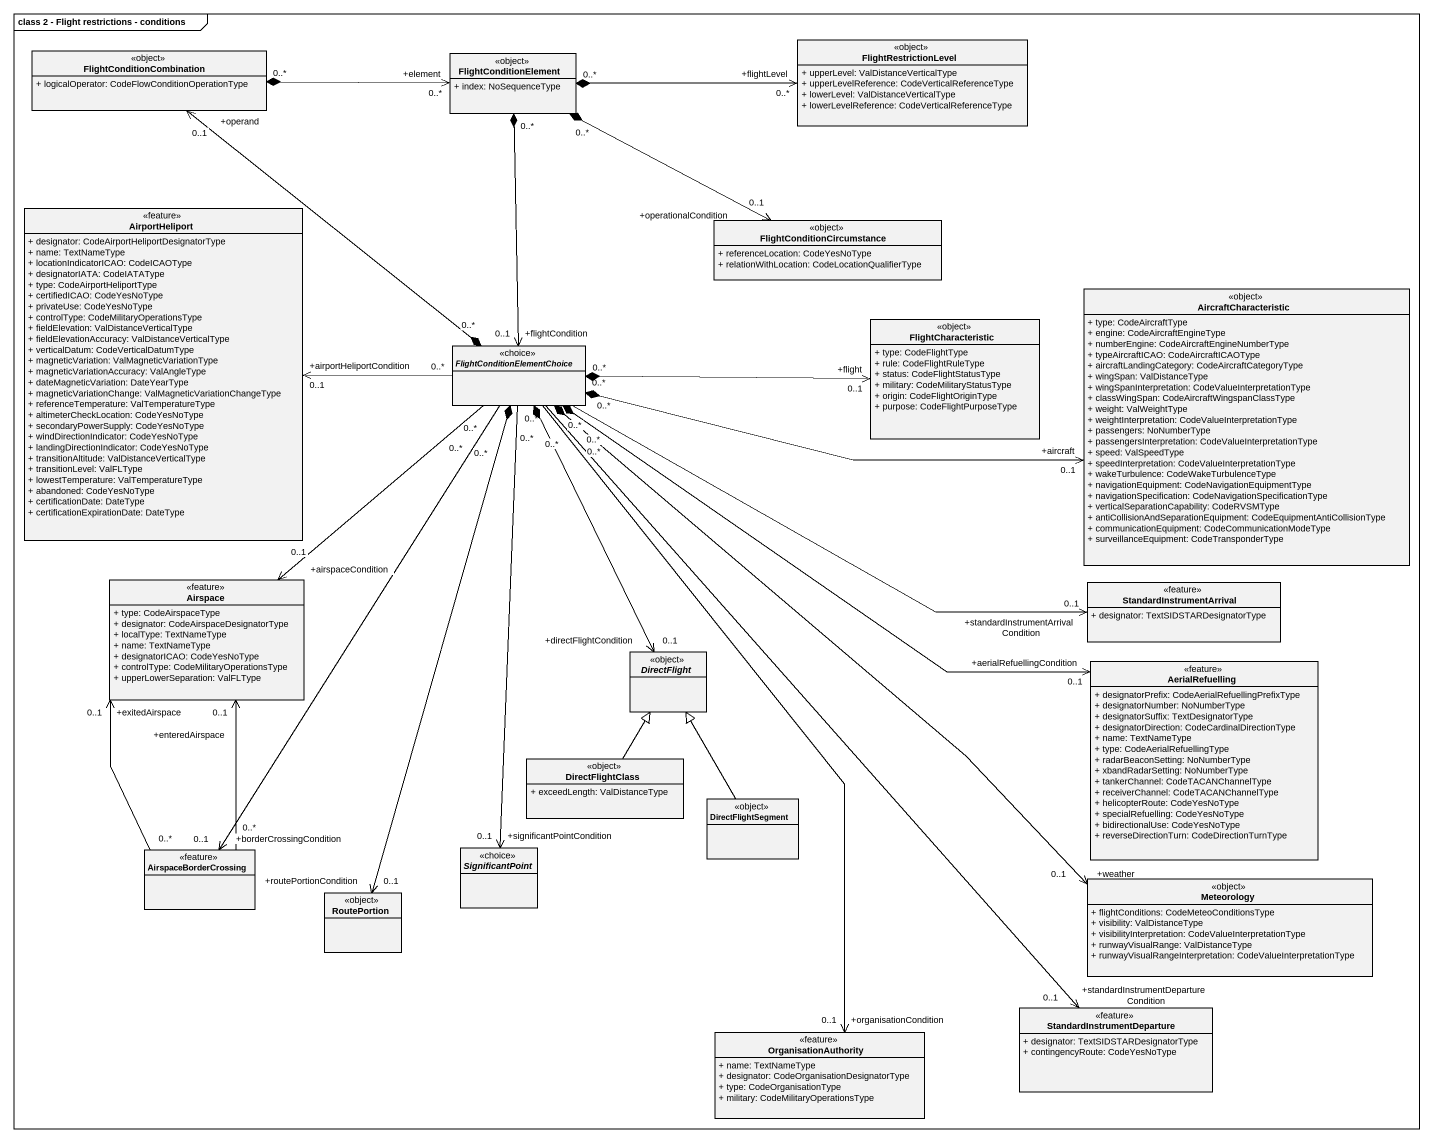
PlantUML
@startuml
mainframe class 2 - Flight restrictions - conditions
hide circle
hide empty members
skinparam classAttributeIconSize 0
class FlightRestrictionLevel <<object>> {
  + upperLevel: ValDistanceVerticalType
  + upperLevelReference: CodeVerticalReferenceType
  + lowerLevel: ValDistanceVerticalType
  + lowerLevelReference: CodeVerticalReferenceType
}
class FlightConditionCombination <<object>> {
  + logicalOperator: CodeFlowConditionOperationType
}
class FlightConditionElement <<object>> {
  + index: NoSequenceType
}
class AirportHeliport <<feature>> {
  + designator: CodeAirportHeliportDesignatorType
  + name: TextNameType
  + locationIndicatorICAO: CodeICAOType
  + designatorIATA: CodeIATAType
  + type: CodeAirportHeliportType
  + certifiedICAO: CodeYesNoType
  + privateUse: CodeYesNoType
  + controlType: CodeMilitaryOperationsType
  + fieldElevation: ValDistanceVerticalType
  + fieldElevationAccuracy: ValDistanceVerticalType
  + verticalDatum: CodeVerticalDatumType
  + magneticVariation: ValMagneticVariationType
  + magneticVariationAccuracy: ValAngleType
  + dateMagneticVariation: DateYearType
  + magneticVariationChange: ValMagneticVariationChangeType
  + referenceTemperature: ValTemperatureType
  + altimeterCheckLocation: CodeYesNoType
  + secondaryPowerSupply: CodeYesNoType
  + windDirectionIndicator: CodeYesNoType
  + landingDirectionIndicator: CodeYesNoType
  + transitionAltitude: ValDistanceVerticalType
  + transitionLevel: ValFLType
  + lowestTemperature: ValTemperatureType
  + abandoned: CodeYesNoType
  + certificationDate: DateType
  + certificationExpirationDate: DateType
}
class FlightConditionCircumstance <<object>> {
  + referenceLocation: CodeYesNoType
  + relationWithLocation: CodeLocationQualifierType
}
class AircraftCharacteristic <<object>> {
  + type: CodeAircraftType
  + engine: CodeAircraftEngineType
  + numberEngine: CodeAircraftEngineNumberType
  + typeAircraftICAO: CodeAircraftICAOType
  + aircraftLandingCategory: CodeAircraftCategoryType
  + wingSpan: ValDistanceType
  + wingSpanInterpretation: CodeValueInterpretationType
  + classWingSpan: CodeAircraftWingspanClassType
  + weight: ValWeightType
  + weightInterpretation: CodeValueInterpretationType
  + passengers: NoNumberType
  + passengersInterpretation: CodeValueInterpretationType
  + speed: ValSpeedType
  + speedInterpretation: CodeValueInterpretationType
  + wakeTurbulence: CodeWakeTurbulenceType
  + navigationEquipment: CodeNavigationEquipmentType
  + navigationSpecification: CodeNavigationSpecificationType
  + verticalSeparationCapability: CodeRVSMType
  + antiCollisionAndSeparationEquipment: CodeEquipmentAntiCollisionType
  + communicationEquipment: CodeCommunicationModeType
  + surveillanceEquipment: CodeTransponderType
}
abstract class FlightConditionElementChoice <<choice>>
class FlightCharacteristic <<object>> {
  + type: CodeFlightType
  + rule: CodeFlightRuleType
  + status: CodeFlightStatusType
  + military: CodeMilitaryStatusType
  + origin: CodeFlightOriginType
  + purpose: CodeFlightPurposeType
}
class Airspace <<feature>> {
  + type: CodeAirspaceType
  + designator: CodeAirspaceDesignatorType
  + localType: TextNameType
  + name: TextNameType
  + designatorICAO: CodeYesNoType
  + controlType: CodeMilitaryOperationsType
  + upperLowerSeparation: ValFLType
}
class StandardInstrumentArrival <<feature>> {
  + designator: TextSIDSTARDesignatorType
}
abstract class DirectFlight <<object>>
class AerialRefuelling <<feature>> {
  + designatorPrefix: CodeAerialRefuellingPrefixType
  + designatorNumber: NoNumberType
  + designatorSuffix: TextDesignatorType
  + designatorDirection: CodeCardinalDirectionType
  + name: TextNameType
  + type: CodeAerialRefuellingType
  + radarBeaconSetting: NoNumberType
  + xbandRadarSetting: NoNumberType
  + tankerChannel: CodeTACANChannelType
  + receiverChannel: CodeTACANChannelType
  + helicopterRoute: CodeYesNoType
  + specialRefuelling: CodeYesNoType
  + bidirectionalUse: CodeYesNoType
  + reverseDirectionTurn: CodeDirectionTurnType
}
class DirectFlightClass <<object>> {
  + exceedLength: ValDistanceType
}
class DirectFlightSegment <<object>>
class AirspaceBorderCrossing <<feature>>
abstract class SignificantPoint <<choice>>
class RoutePortion <<object>>
class Meteorology <<object>> {
  + flightConditions: CodeMeteoConditionsType
  + visibility: ValDistanceType
  + visibilityInterpretation: CodeValueInterpretationType
  + runwayVisualRange: ValDistanceType
  + runwayVisualRangeInterpretation: CodeValueInterpretationType
}
class StandardInstrumentDeparture <<feature>> {
  + designator: TextSIDSTARDesignatorType
  + contingencyRoute: CodeYesNoType
}
class OrganisationAuthority <<feature>> {
  + name: TextNameType
  + designator: CodeOrganisationDesignatorType
  + type: CodeOrganisationType
  + military: CodeMilitaryOperationsType
}
FlightRestrictionLevel "+flightLevel\n0..*" <-left-* "0..*" FlightConditionElement
FlightConditionCombination "0..*" *-right-> "+element\n0..*" FlightConditionElement
FlightConditionElement "0..*" *-right-> "+operationalCondition\n0..1" FlightConditionCircumstance
FlightConditionElement "0..*" *--> "+flightCondition\n0..1" FlightConditionElementChoice
AirportHeliport "+airportHeliportCondition\n0..1" <-right- "0..*" FlightConditionElementChoice
AircraftCharacteristic "+aircraft\n0..1" <-left-* "0..*" FlightConditionElementChoice
FlightConditionElementChoice "0..*" *-up-> "+operand\n0..1" FlightConditionCombination
FlightConditionElementChoice "0..*" --> "+airspaceCondition\n0..1" Airspace
FlightConditionElementChoice "0..*" *--> "+directFlightCondition\n0..1" DirectFlight
FlightConditionElementChoice "0..*" *-right-> "+aerialRefuellingCondition\n0..1" AerialRefuelling
FlightConditionElementChoice "0..*" *--> "+routePortionCondition\n0..1" RoutePortion
FlightConditionElementChoice "0..*" *--> "+weather\n0..1" Meteorology
FlightCharacteristic "+flight\n0..1" <-left-* "0..*" FlightConditionElementChoice
Airspace "+exitedAirspace\n0..1" <-- "0..*" AirspaceBorderCrossing
Airspace "+enteredAirspace\n0..1" <-- "0..*" AirspaceBorderCrossing
StandardInstrumentArrival "+standardInstrumentArrivalCondition\n0..1" <-left- "0..*" FlightConditionElementChoice
DirectFlightClass -up-|> DirectFlight
DirectFlightSegment -up-|> DirectFlight
AirspaceBorderCrossing "+borderCrossingCondition\n0..1" <-up- "0..*" FlightConditionElementChoice
SignificantPoint "+significantPointCondition\n0..1" <-up- "0..*" FlightConditionElementChoice
StandardInstrumentDeparture "+standardInstrumentDepartureCondition\n0..1" <-up- "0..*" FlightConditionElementChoice
OrganisationAuthority "+organisationCondition\n0..1" <-up- "0..*" FlightConditionElementChoice
@enduml
